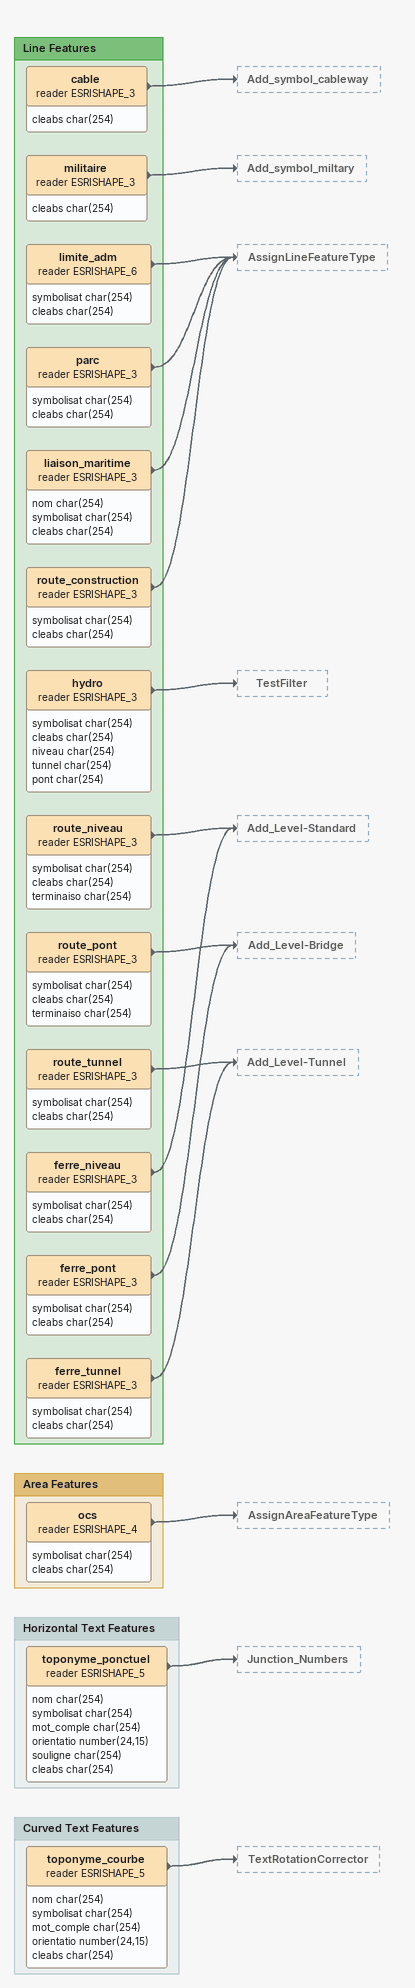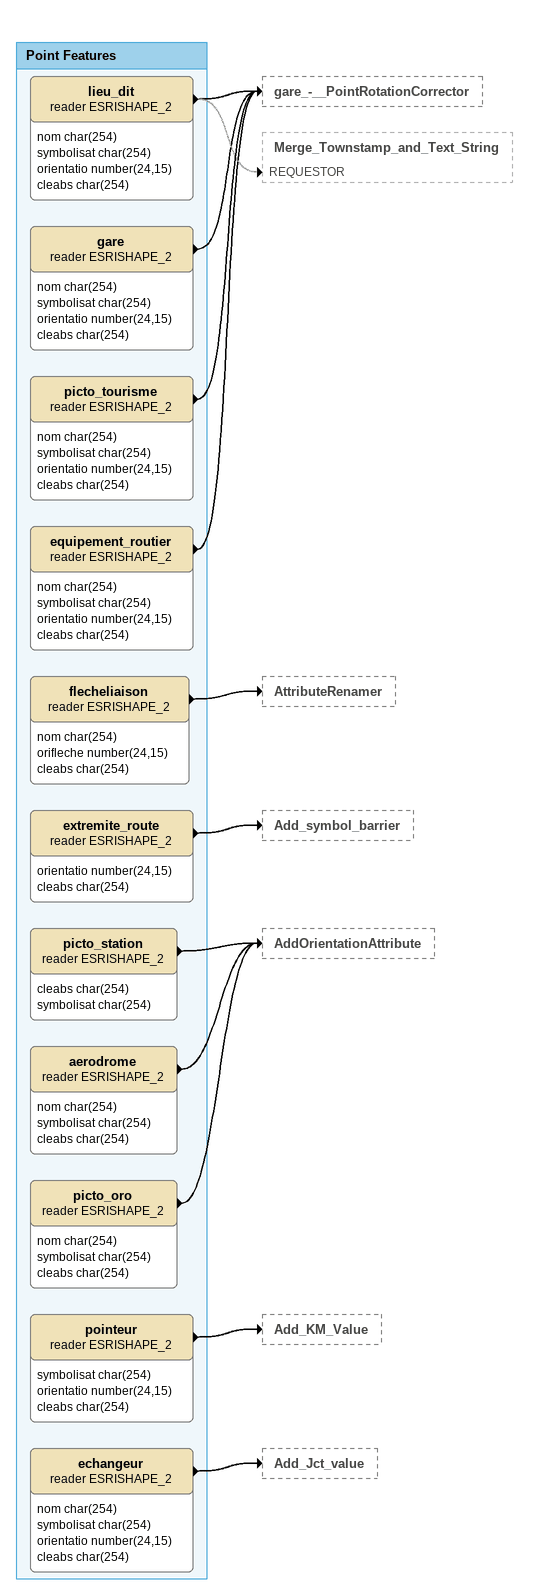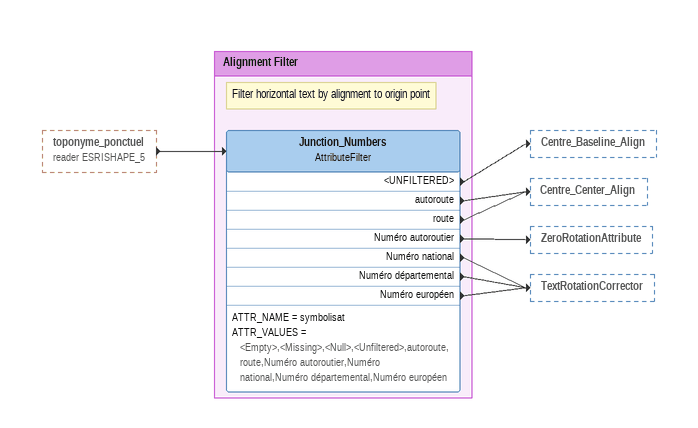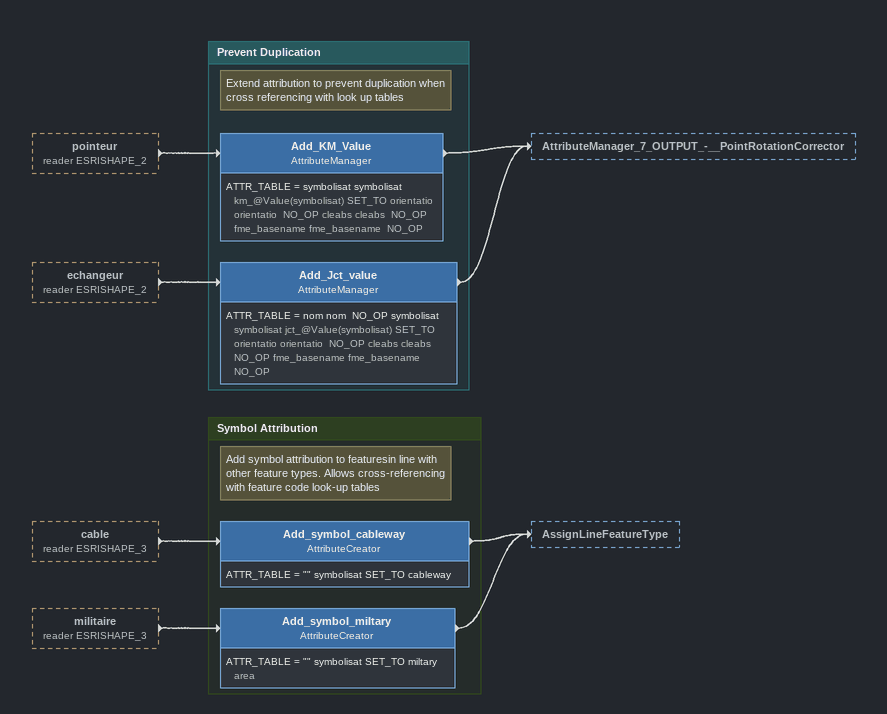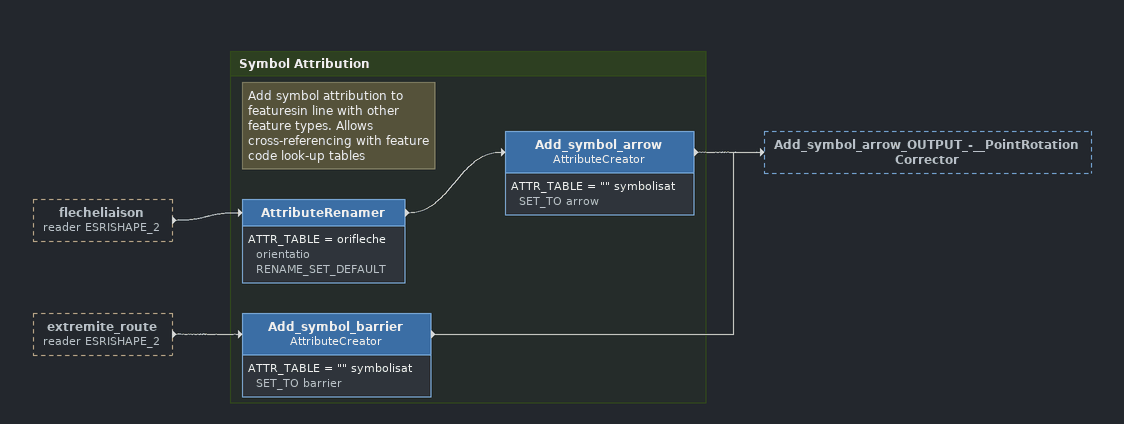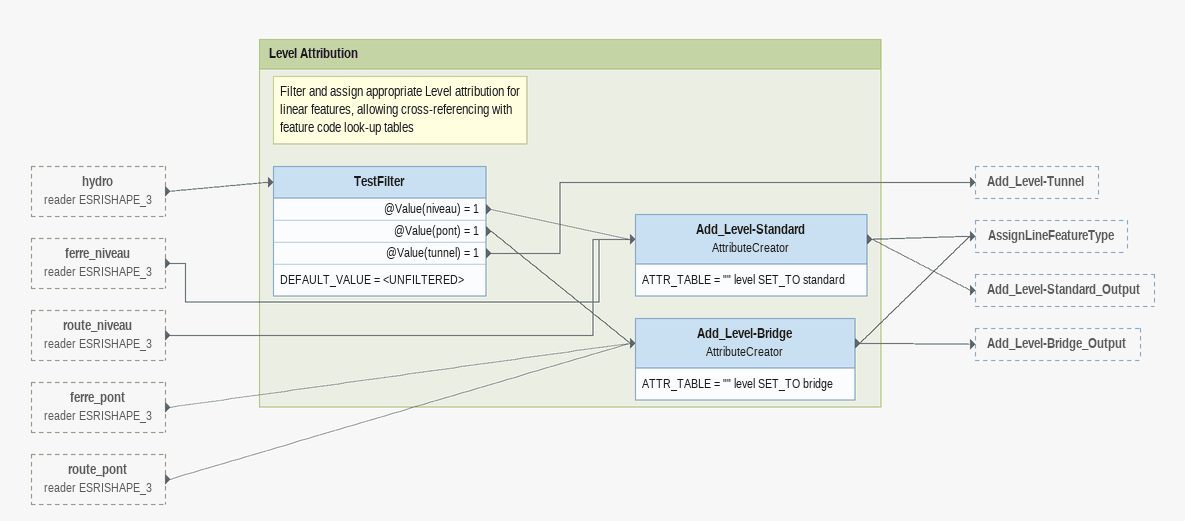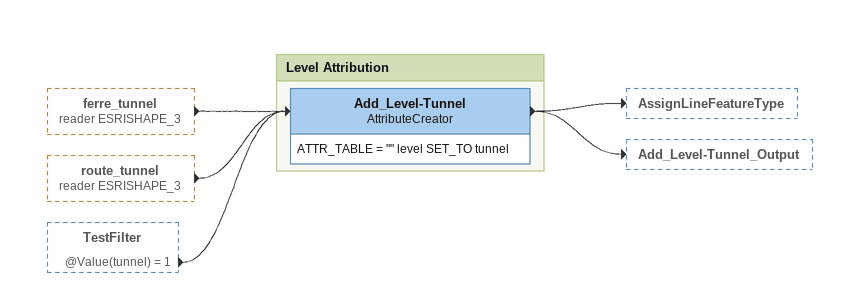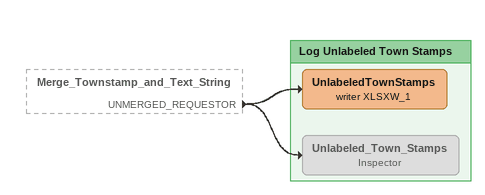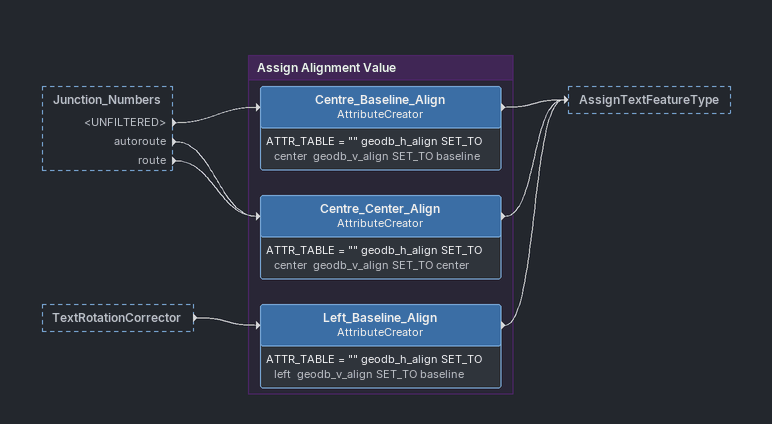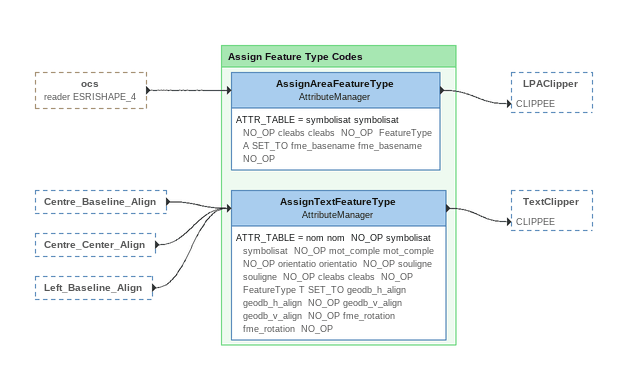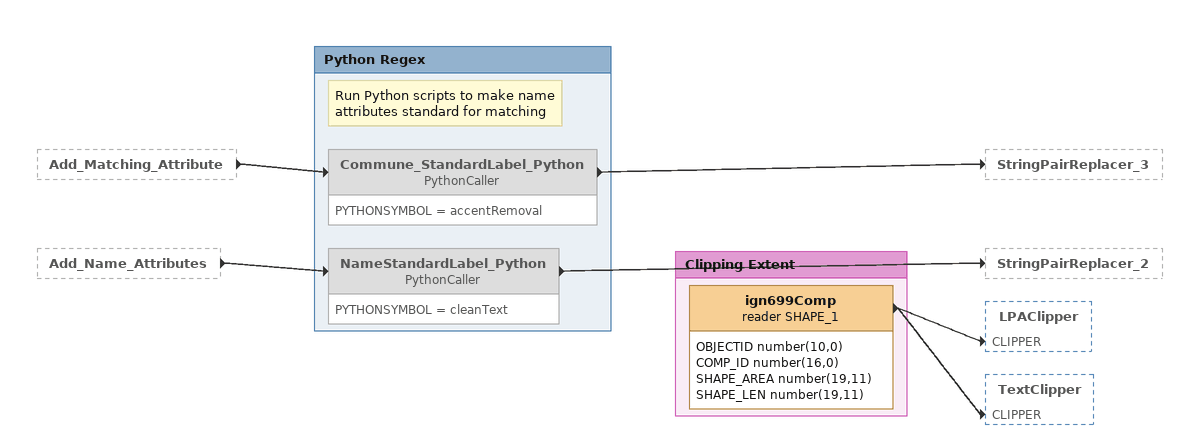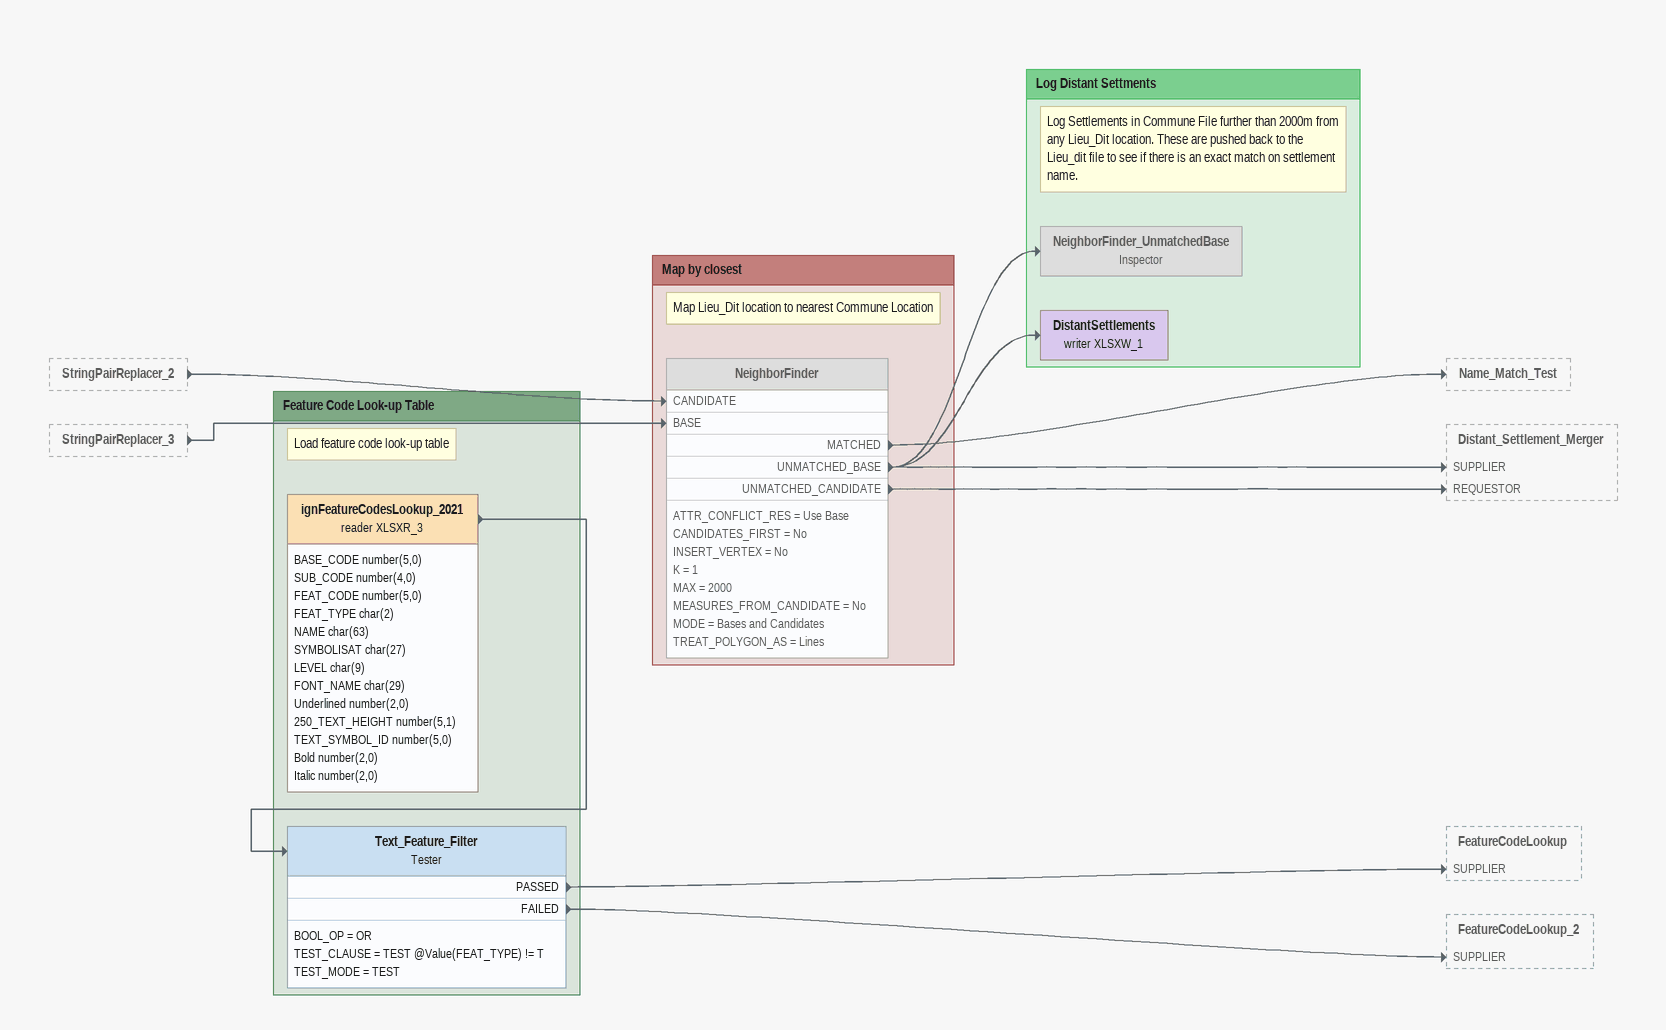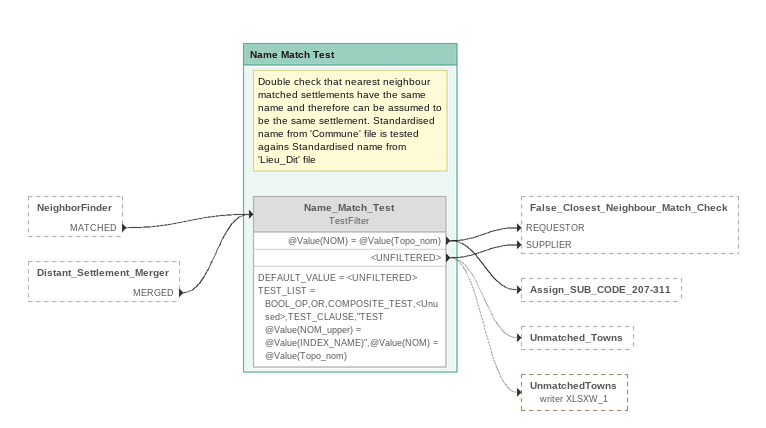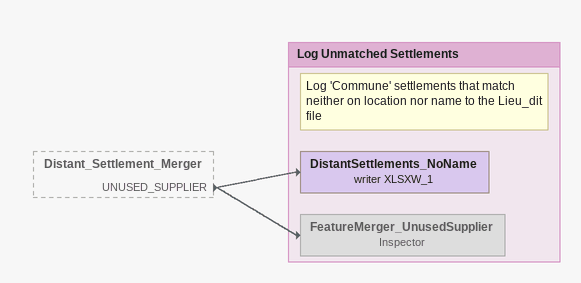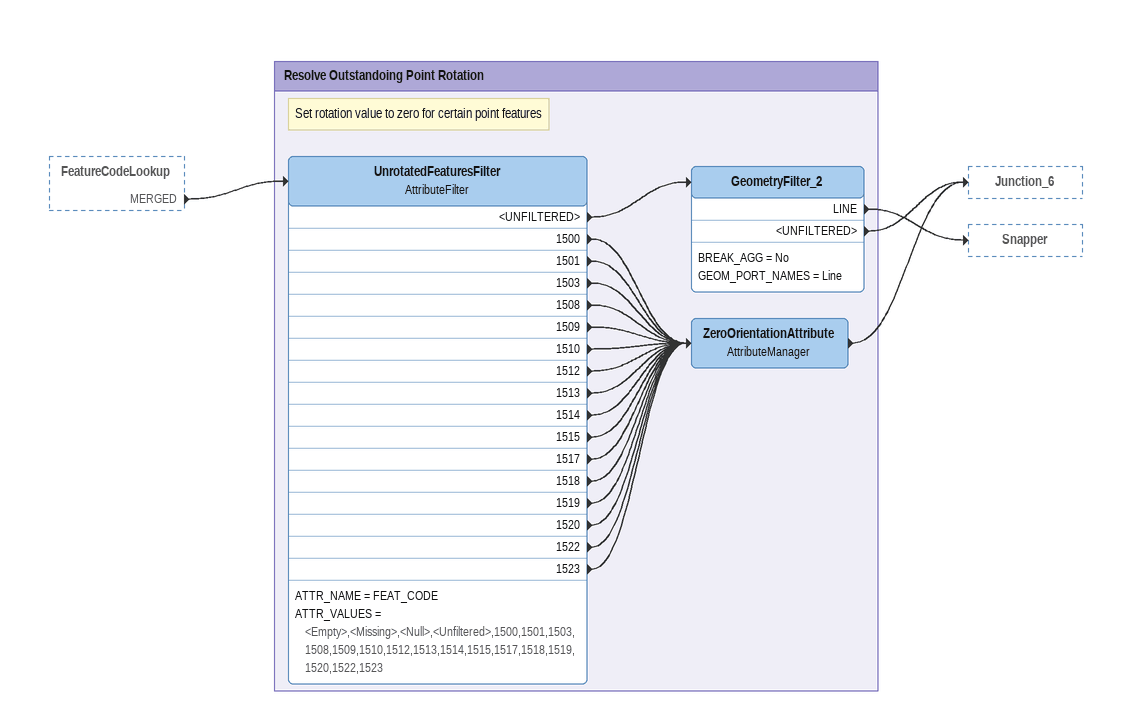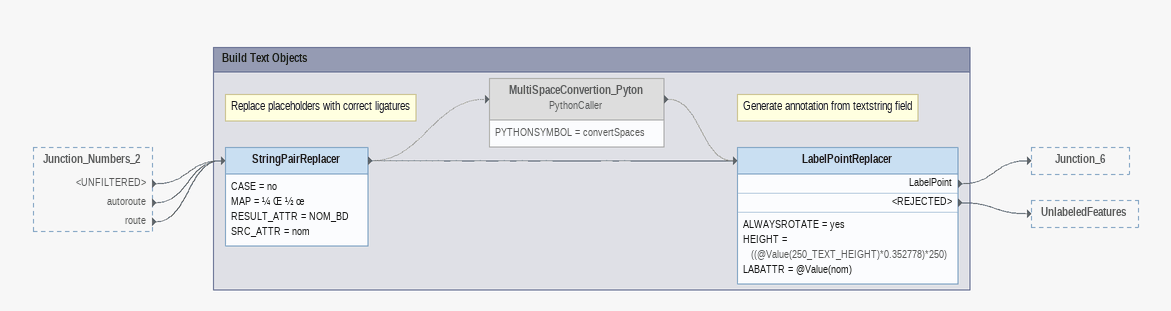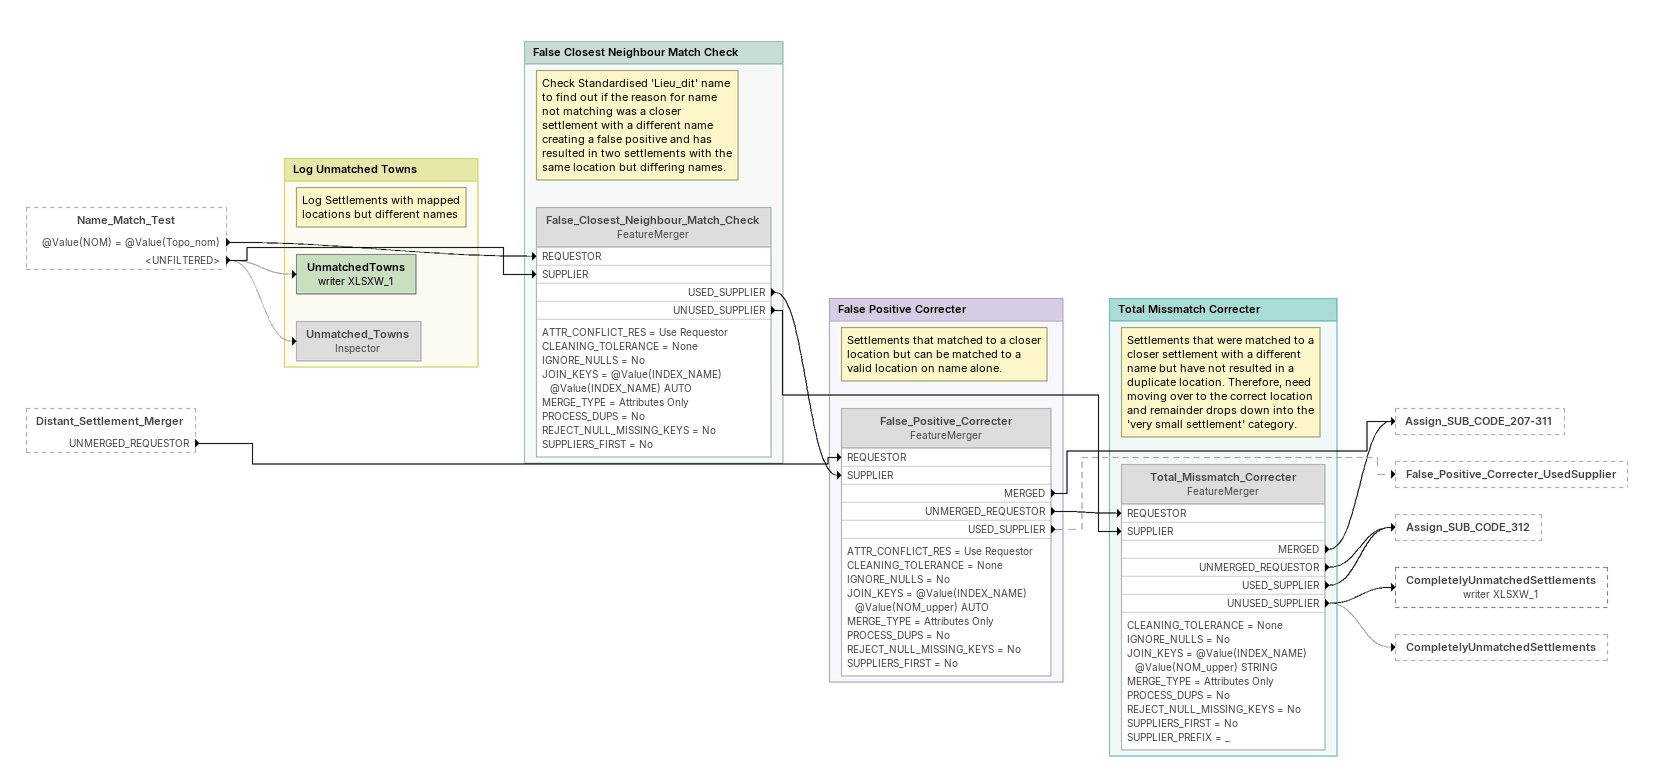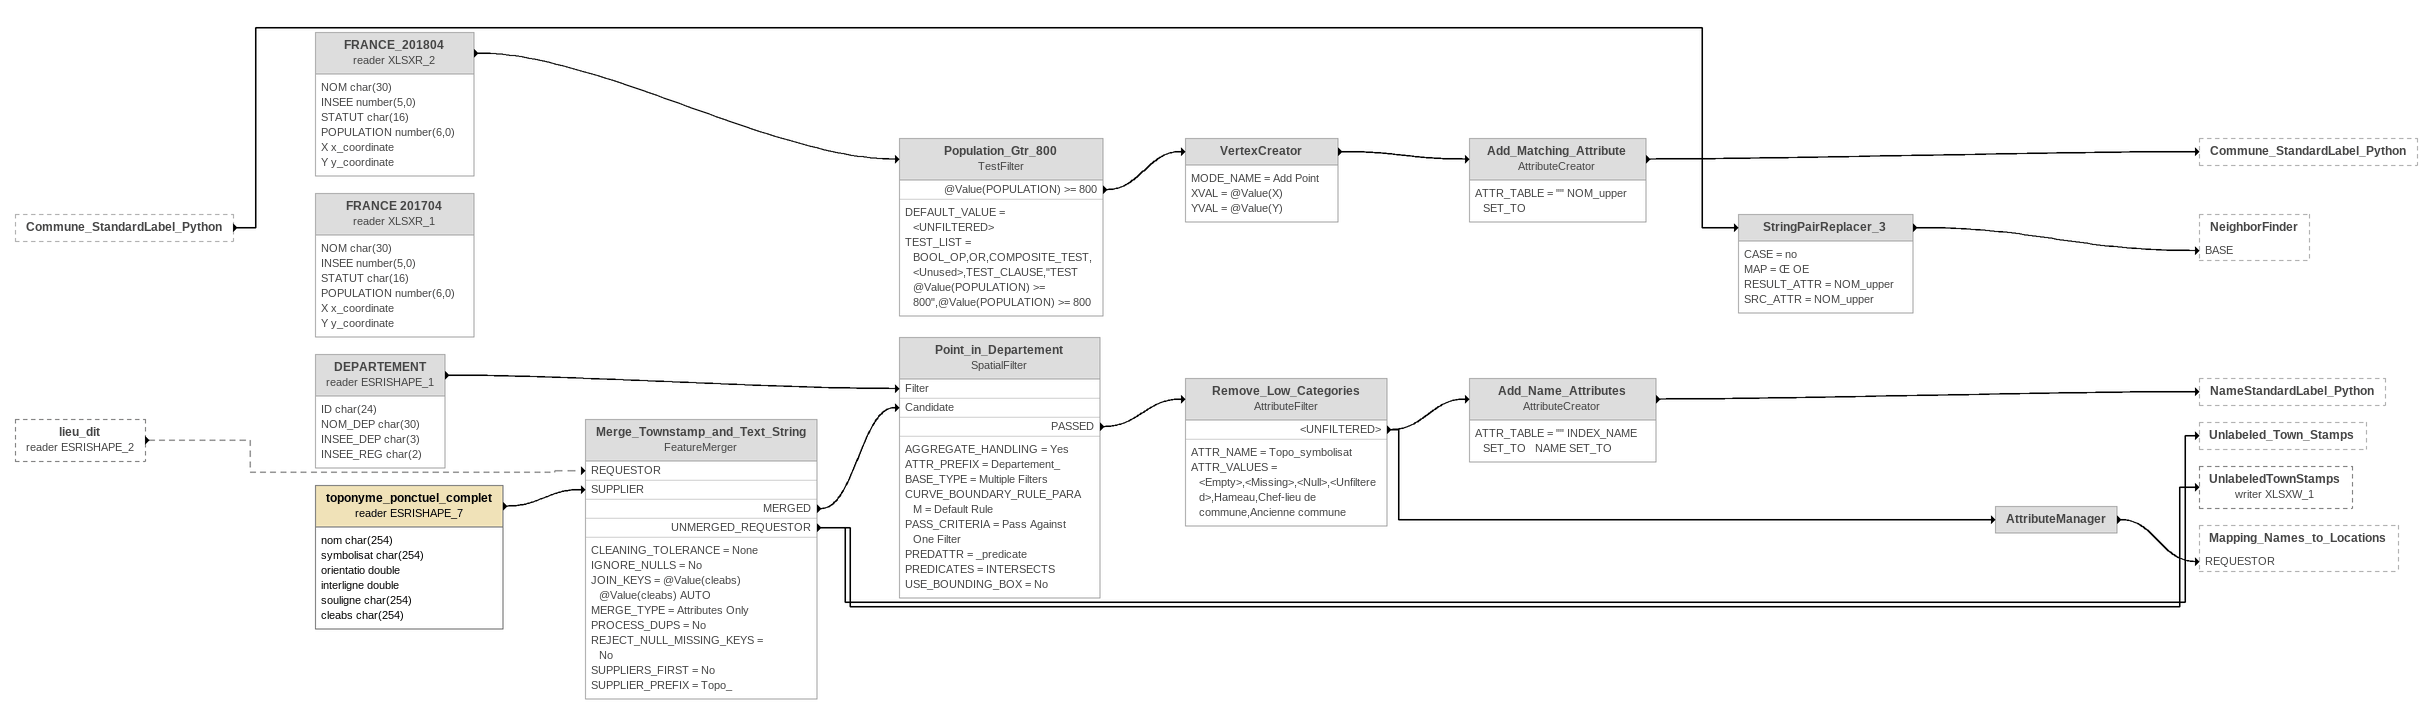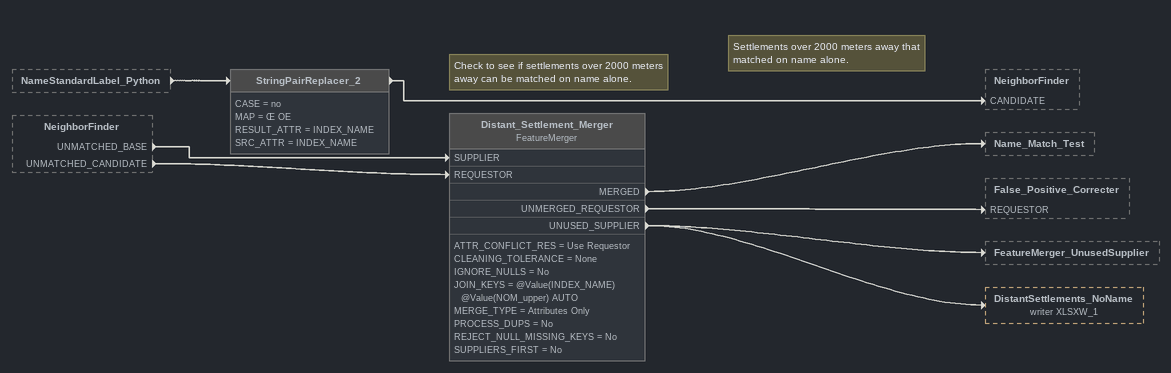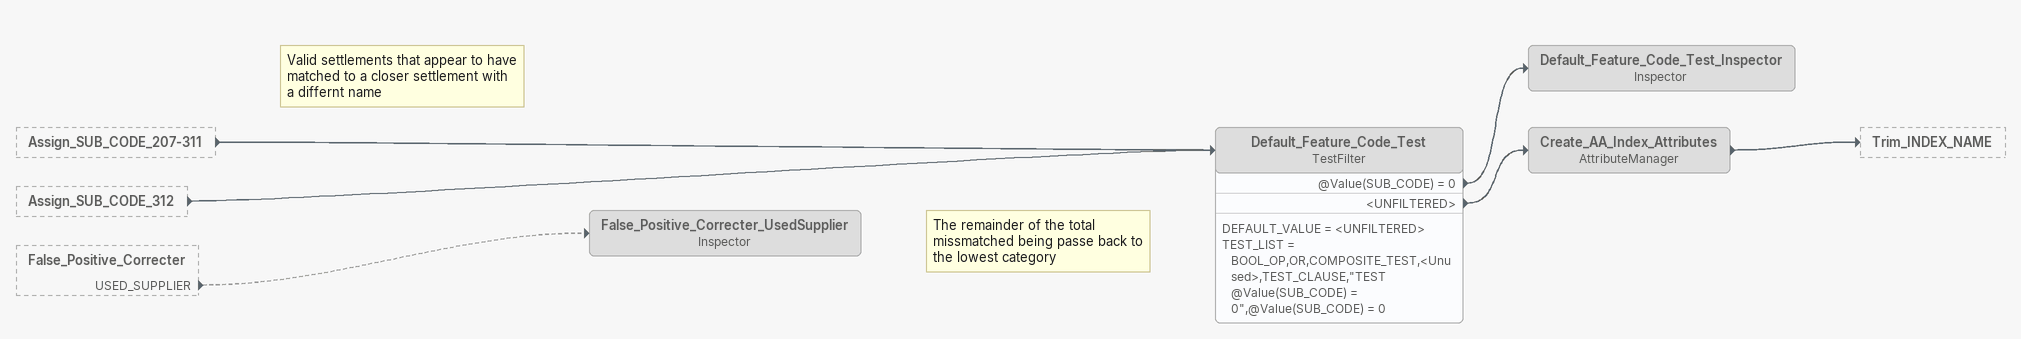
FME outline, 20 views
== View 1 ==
Bookmark: Line Features
cable (reader ESRISHAPE_3)
    attributes: cleabs char(254)
    -> Add_symbol_cableway
militaire (reader ESRISHAPE_3)
    attributes: cleabs char(254)
    -> Add_symbol_miltary
limite_adm (reader ESRISHAPE_6)
    attributes: symbolisat char(254), cleabs char(254)
    -> AssignLineFeatureType
parc (reader ESRISHAPE_3)
    attributes: symbolisat char(254), cleabs char(254)
    -> AssignLineFeatureType
liaison_maritime (reader ESRISHAPE_3)
    attributes: nom char(254), symbolisat char(254), cleabs char(254)
    -> AssignLineFeatureType
route_construction (reader ESRISHAPE_3)
    attributes: symbolisat char(254), cleabs char(254)
    -> AssignLineFeatureType
hydro (reader ESRISHAPE_3)
    attributes: symbolisat char(254), cleabs char(254), niveau char(254), tunnel char(254), pont char(254)
    -> TestFilter
route_niveau (reader ESRISHAPE_3)
    attributes: symbolisat char(254), cleabs char(254), terminaiso char(254)
    -> Add_Level-Standard
route_pont (reader ESRISHAPE_3)
    attributes: symbolisat char(254), cleabs char(254), terminaiso char(254)
    -> Add_Level-Bridge
route_tunnel (reader ESRISHAPE_3)
    attributes: symbolisat char(254), cleabs char(254)
    -> Add_Level-Tunnel
ferre_niveau (reader ESRISHAPE_3)
    attributes: symbolisat char(254), cleabs char(254)
    -> Add_Level-Standard
ferre_pont (reader ESRISHAPE_3)
    attributes: symbolisat char(254), cleabs char(254)
    -> Add_Level-Bridge
ferre_tunnel (reader ESRISHAPE_3)
    attributes: symbolisat char(254), cleabs char(254)
    -> Add_Level-Tunnel

Bookmark: Area Features
ocs (reader ESRISHAPE_4)
    attributes: symbolisat char(254), cleabs char(254)
    -> AssignAreaFeatureType

Bookmark: Horizontal Text Features
toponyme_ponctuel (reader ESRISHAPE_5)
    attributes: nom char(254), symbolisat char(254), mot_comple char(254), orientatio number(24,15), souligne char(254), cleabs char(254)
    -> Junction_Numbers

Bookmark: Curved Text Features
toponyme_courbe (reader ESRISHAPE_5)
    attributes: nom char(254), symbolisat char(254), mot_comple char(254), orientatio number(24,15), cleabs char(254)
    -> TextRotationCorrector

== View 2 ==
Bookmark: Point Features
lieu_dit (reader ESRISHAPE_2)
    attributes: nom char(254), symbolisat char(254), orientatio number(24,15), cleabs char(254)
    -> gare_-__PointRotationCorrector
    -> Merge_Townstamp_and_Text_String [REQUESTOR] [off]
gare (reader ESRISHAPE_2)
    attributes: nom char(254), symbolisat char(254), orientatio number(24,15), cleabs char(254)
    -> gare_-__PointRotationCorrector
picto_tourisme (reader ESRISHAPE_2)
    attributes: nom char(254), symbolisat char(254), orientatio number(24,15), cleabs char(254)
    -> gare_-__PointRotationCorrector
equipement_routier (reader ESRISHAPE_2)
    attributes: nom char(254), symbolisat char(254), orientatio number(24,15), cleabs char(254)
    -> gare_-__PointRotationCorrector
flecheliaison (reader ESRISHAPE_2)
    attributes: nom char(254), orifleche number(24,15), cleabs char(254)
    -> AttributeRenamer
extremite_route (reader ESRISHAPE_2)
    attributes: orientatio number(24,15), cleabs char(254)
    -> Add_symbol_barrier
picto_station (reader ESRISHAPE_2)
    attributes: cleabs char(254), symbolisat char(254)
    -> AddOrientationAttribute
aerodrome (reader ESRISHAPE_2)
    attributes: nom char(254), symbolisat char(254), cleabs char(254)
    -> AddOrientationAttribute
picto_oro (reader ESRISHAPE_2)
    attributes: nom char(254), symbolisat char(254), cleabs char(254)
    -> AddOrientationAttribute
pointeur (reader ESRISHAPE_2)
    attributes: symbolisat char(254), orientatio number(24,15), cleabs char(254)
    -> Add_KM_Value
echangeur (reader ESRISHAPE_2)
    attributes: nom char(254), symbolisat char(254), orientatio number(24,15), cleabs char(254)
    -> Add_Jct_value

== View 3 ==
toponyme_ponctuel (reader ESRISHAPE_5) [outside]
    -> Junction_Numbers

Bookmark: Alignment Filter
Note: Filter horizontal text by alignment to origin point
Junction_Numbers: AttributeFilter
    ATTR_NAME = symbolisat
    ATTR_VALUES = <Empty>,<Missing>,<Null>,<Unfiltered>,autoroute,route,Numéro autoroutier,Numéro national,Numéro départemental,Numéro européen
    <UNFILTERED> -> Centre_Baseline_Align
    autoroute -> Centre_Center_Align
    route -> Centre_Center_Align
    Numéro autoroutier -> ZeroRotationAttribute
    Numéro national -> TextRotationCorrector
    Numéro départemental -> TextRotationCorrector
    Numéro européen -> TextRotationCorrector

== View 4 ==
pointeur (reader ESRISHAPE_2) [outside]
    -> Add_KM_Value
echangeur (reader ESRISHAPE_2) [outside]
    -> Add_Jct_value
cable (reader ESRISHAPE_3) [outside]
    -> Add_symbol_cableway
militaire (reader ESRISHAPE_3) [outside]
    -> Add_symbol_miltary

Bookmark: Prevent Duplication
Note: Extend attribution to prevent duplication when cross referencing with look up tables
Add_KM_Value: AttributeManager
    ATTR_TABLE = symbolisat symbolisat km_@Value(symbolisat) SET_TO orientatio orientatio  NO_OP cleabs cleabs  NO_OP fme_basename fme_basename  NO_OP
    -> AttributeManager_7_OUTPUT_-__PointRotationCorrector
Add_Jct_value: AttributeManager
    ATTR_TABLE = nom nom  NO_OP symbolisat symbolisat jct_@Value(symbolisat) SET_TO orientatio orientatio  NO_OP cleabs cleabs  NO_OP fme_basename fme_basename  NO_OP
    -> AttributeManager_7_OUTPUT_-__PointRotationCorrector

Bookmark: Symbol Attribution
Note: Add symbol attribution to featuresin line with other feature types. Allows cross-referencing with feature code look-up tables
Add_symbol_cableway: AttributeCreator
    ATTR_TABLE = "" symbolisat SET_TO cableway
    -> AssignLineFeatureType
Add_symbol_miltary: AttributeCreator
    ATTR_TABLE = "" symbolisat SET_TO miltary area
    -> AssignLineFeatureType

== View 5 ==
flecheliaison (reader ESRISHAPE_2) [outside]
    -> AttributeRenamer
extremite_route (reader ESRISHAPE_2) [outside]
    -> Add_symbol_barrier

Bookmark: Symbol Attribution
Note: Add symbol attribution to featuresin line with other feature types. Allows cross-referencing with feature code look-up tables
AttributeRenamer
    ATTR_TABLE = orifleche orientatio RENAME_SET_DEFAULT
    -> Add_symbol_arrow
Add_symbol_arrow: AttributeCreator
    ATTR_TABLE = "" symbolisat SET_TO arrow
    -> Add_symbol_arrow_OUTPUT_-__PointRotationCorrector
Add_symbol_barrier: AttributeCreator
    ATTR_TABLE = "" symbolisat SET_TO barrier
    -> Add_symbol_arrow_OUTPUT_-__PointRotationCorrector

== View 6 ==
hydro (reader ESRISHAPE_3) [outside]
    -> TestFilter
ferre_niveau (reader ESRISHAPE_3) [outside]
    -> Add_Level-Standard
route_niveau (reader ESRISHAPE_3) [outside]
    -> Add_Level-Standard
ferre_pont (reader ESRISHAPE_3) [outside]
    -> Add_Level-Bridge
route_pont (reader ESRISHAPE_3) [outside]
    -> Add_Level-Bridge

Bookmark: Level Attribution
Note: Filter and assign appropriate Level attribution for linear features, allowing cross-referencing with feature code look-up tables
TestFilter
    DEFAULT_VALUE = <UNFILTERED>
    @Value(niveau) = 1 -> Add_Level-Standard
    @Value(pont) = 1 -> Add_Level-Bridge
    @Value(tunnel) = 1 -> Add_Level-Tunnel
Add_Level-Standard: AttributeCreator
    ATTR_TABLE = "" level SET_TO standard
    -> AssignLineFeatureType
    -> Add_Level-Standard_Output
Add_Level-Bridge: AttributeCreator
    ATTR_TABLE = "" level SET_TO bridge
    -> AssignLineFeatureType
    -> Add_Level-Bridge_Output

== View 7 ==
ferre_tunnel (reader ESRISHAPE_3) [outside]
    -> Add_Level-Tunnel
route_tunnel (reader ESRISHAPE_3) [outside]
    -> Add_Level-Tunnel
TestFilter [outside]
    @Value(tunnel) = 1 -> Add_Level-Tunnel

Bookmark: Level Attribution
Add_Level-Tunnel: AttributeCreator
    ATTR_TABLE = "" level SET_TO tunnel
    -> AssignLineFeatureType
    -> Add_Level-Tunnel_Output

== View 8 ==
Merge_Townstamp_and_Text_String [outside]
    UNMERGED_REQUESTOR -> Unlabeled_Town_Stamps
    UNMERGED_REQUESTOR -> UnlabeledTownStamps (writer XLSXW_1)

Bookmark: Log Unlabeled Town Stamps
UnlabeledTownStamps (writer XLSXW_1)
Unlabeled_Town_Stamps: Inspector [off]

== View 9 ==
Junction_Numbers [outside]
    <UNFILTERED> -> Centre_Baseline_Align
    autoroute -> Centre_Center_Align
    route -> Centre_Center_Align
TextRotationCorrector [outside]
    -> Left_Baseline_Align

Bookmark: Assign Alignment Value
Centre_Baseline_Align: AttributeCreator
    ATTR_TABLE = "" geodb_h_align SET_TO center  geodb_v_align SET_TO baseline
    -> AssignTextFeatureType
Centre_Center_Align: AttributeCreator
    ATTR_TABLE = "" geodb_h_align SET_TO center  geodb_v_align SET_TO center
    -> AssignTextFeatureType
Left_Baseline_Align: AttributeCreator
    ATTR_TABLE = "" geodb_h_align SET_TO left  geodb_v_align SET_TO baseline
    -> AssignTextFeatureType

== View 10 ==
ocs (reader ESRISHAPE_4) [outside]
    -> AssignAreaFeatureType
Centre_Baseline_Align [outside]
    -> AssignTextFeatureType
Centre_Center_Align [outside]
    -> AssignTextFeatureType
Left_Baseline_Align [outside]
    -> AssignTextFeatureType

Bookmark: Assign Feature Type Codes
AssignAreaFeatureType: AttributeManager
    ATTR_TABLE = symbolisat symbolisat  NO_OP cleabs cleabs  NO_OP  FeatureType A SET_TO fme_basename fme_basename  NO_OP
    -> LPAClipper [CLIPPEE]
AssignTextFeatureType: AttributeManager
    ATTR_TABLE = nom nom  NO_OP symbolisat symbolisat  NO_OP mot_comple mot_comple  NO_OP orientatio orientatio  NO_OP souligne souligne  NO_OP cleabs cleabs  NO_OP  FeatureType T SET_TO geodb_h_align geodb_h_align  NO_OP geodb_v_align geodb_v_align  NO_OP fme_rotation fme_rotation  NO_OP
    -> TextClipper [CLIPPEE]

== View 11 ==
Add_Matching_Attribute [outside]
    -> Commune_StandardLabel_Python
Add_Name_Attributes [outside]
    -> NameStandardLabel_Python

Bookmark: Python Regex
Note: Run Python scripts to make name attributes standard for matching
Commune_StandardLabel_Python: PythonCaller [off]
    PYTHONSYMBOL = accentRemoval
    -> StringPairReplacer_3
NameStandardLabel_Python: PythonCaller [off]
    PYTHONSYMBOL = cleanText
    -> StringPairReplacer_2

Bookmark: Clipping Extent
ign699Comp (reader SHAPE_1)
    attributes: OBJECTID number(10,0), COMP_ID number(16,0), SHAPE_AREA number(19,11), SHAPE_LEN number(19,11)
    -> LPAClipper [CLIPPER]
    -> TextClipper [CLIPPER]

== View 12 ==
StringPairReplacer_2 [outside]
    -> NeighborFinder [CANDIDATE]
StringPairReplacer_3 [outside]
    -> NeighborFinder [BASE]

Bookmark: Map by closest
Note: Map Lieu_Dit location to nearest Commune Location
NeighborFinder [off]
    ATTR_CONFLICT_RES = Use Base
    CANDIDATES_FIRST = No
    INSERT_VERTEX = No
    K = 1
    MAX = 2000
    MEASURES_FROM_CANDIDATE = No
    MODE = Bases and Candidates
    TREAT_POLYGON_AS = Lines
    MATCHED -> Name_Match_Test
    UNMATCHED_BASE -> NeighborFinder_UnmatchedBase
    UNMATCHED_BASE -> DistantSettlements (writer XLSXW_1)
    UNMATCHED_BASE -> Distant_Settlement_Merger [SUPPLIER]
    UNMATCHED_CANDIDATE -> Distant_Settlement_Merger [REQUESTOR]

Bookmark: Log Distant Settments
Note: Log Settlements in Commune File further than 2000m from any Lieu_Dit location. These are pushed back to the Lieu_dit file to see if there is an exact match on settlement name.
NeighborFinder_UnmatchedBase: Inspector [off]
DistantSettlements (writer XLSXW_1)

Bookmark: Feature Code Look-up Table
Note: Load feature code look-up table
ignFeatureCodesLookup_2021 (reader XLSXR_3)
    attributes: BASE_CODE number(5,0), SUB_CODE number(4,0), FEAT_CODE number(5,0), FEAT_TYPE char(2), NAME char(63), SYMBOLISAT char(27), LEVEL char(9), FONT_NAME char(29), Underlined number(2,0), 250_TEXT_HEIGHT number(5,1), TEXT_SYMBOL_ID number(5,0), Bold number(2,0), Italic number(2,0)
    -> Text_Feature_Filter
Text_Feature_Filter: Tester
    BOOL_OP = OR
    TEST_CLAUSE = TEST @Value(FEAT_TYPE) != T
    TEST_MODE = TEST
    PASSED -> FeatureCodeLookup [SUPPLIER]
    FAILED -> FeatureCodeLookup_2 [SUPPLIER]

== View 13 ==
NeighborFinder [outside]
    MATCHED -> Name_Match_Test
Distant_Settlement_Merger [outside]
    MERGED -> Name_Match_Test

Bookmark: Name Match Test
Note: Double check that nearest neighbour matched settlements have the same name and therefore can be assumed to be the same settlement. Standardised name from 'Commune' file is tested agains Standardised name from 'Lieu_Dit' file
Name_Match_Test: TestFilter [off]
    DEFAULT_VALUE = <UNFILTERED>
    TEST_LIST = BOOL_OP,OR,COMPOSITE_TEST,<Unused>,TEST_CLAUSE,"TEST @Value(NOM_upper) = @Value(INDEX_NAME)",@Value(NOM) = @Value(Topo_nom)
    @Value(NOM) = @Value(Topo_nom) -> False_Closest_Neighbour_Match_Check [REQUESTOR]
    @Value(NOM) = @Value(Topo_nom) -> Assign_SUB_CODE_207-311
    <UNFILTERED> -> Unmatched_Towns [off]
    <UNFILTERED> -> UnmatchedTowns (writer XLSXW_1) [off]
    <UNFILTERED> -> False_Closest_Neighbour_Match_Check [SUPPLIER]

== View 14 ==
Distant_Settlement_Merger [outside]
    UNUSED_SUPPLIER -> FeatureMerger_UnusedSupplier
    UNUSED_SUPPLIER -> DistantSettlements_NoName (writer XLSXW_1)

Bookmark: Log Unmatched Settlements
Note: Log 'Commune' settlements that match neither on location nor name to the Lieu_dit file
DistantSettlements_NoName (writer XLSXW_1)
FeatureMerger_UnusedSupplier: Inspector [off]

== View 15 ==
FeatureCodeLookup [outside]
    MERGED -> UnrotatedFeaturesFilter

Bookmark: Resolve Outstandoing Point Rotation
Note: Set rotation value to zero for certain point features
UnrotatedFeaturesFilter: AttributeFilter
    ATTR_NAME = FEAT_CODE
    ATTR_VALUES = <Empty>,<Missing>,<Null>,<Unfiltered>,1500,1501,1503,1508,1509,1510,1512,1513,1514,1515,1517,1518,1519,1520,1522,1523
    <UNFILTERED> -> GeometryFilter_2
    1500 -> ZeroOrientationAttribute
    1501 -> ZeroOrientationAttribute
    1503 -> ZeroOrientationAttribute
    1508 -> ZeroOrientationAttribute
    1509 -> ZeroOrientationAttribute
    1510 -> ZeroOrientationAttribute
    1512 -> ZeroOrientationAttribute
    1513 -> ZeroOrientationAttribute
    1514 -> ZeroOrientationAttribute
    1515 -> ZeroOrientationAttribute
    1517 -> ZeroOrientationAttribute
    1518 -> ZeroOrientationAttribute
    1519 -> ZeroOrientationAttribute
    1520 -> ZeroOrientationAttribute
    1522 -> ZeroOrientationAttribute
    1523 -> ZeroOrientationAttribute
GeometryFilter_2
    BREAK_AGG = No
    GEOM_PORT_NAMES = Line
    LINE -> Snapper
    <UNFILTERED> -> Junction_6
ZeroOrientationAttribute: AttributeManager
    -> Junction_6

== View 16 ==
Junction_Numbers_2 [outside]
    <UNFILTERED> -> StringPairReplacer
    autoroute -> StringPairReplacer
    route -> StringPairReplacer

Bookmark: Build Text Objects
Note: Replace placeholders with correct ligatures
StringPairReplacer
    CASE = no
    MAP = ¼ Œ ½ œ
    RESULT_ATTR = NOM_BD
    SRC_ATTR = nom
    -> MultiSpaceConvertion_Pyton [off]
    -> LabelPointReplacer
MultiSpaceConvertion_Pyton: PythonCaller [off]
    PYTHONSYMBOL = convertSpaces
    -> LabelPointReplacer [off]
Note: Generate annotation from textstring field
LabelPointReplacer
    ALWAYSROTATE = yes
    HEIGHT = ((@Value(250_TEXT_HEIGHT)*0.352778)*250)
    LABATTR = @Value(nom)
    LabelPoint -> Junction_6
    <REJECTED> -> UnlabeledFeatures

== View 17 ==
Name_Match_Test [outside]
    @Value(NOM) = @Value(Topo_nom) -> False_Closest_Neighbour_Match_Check [REQUESTOR]
    <UNFILTERED> -> Unmatched_Towns [off]
    <UNFILTERED> -> UnmatchedTowns (writer XLSXW_1) [off]
    <UNFILTERED> -> False_Closest_Neighbour_Match_Check [SUPPLIER]
Distant_Settlement_Merger [outside]
    UNMERGED_REQUESTOR -> False_Positive_Correcter [REQUESTOR]

Bookmark: False Closest Neighbour Match Check
Note: Check Standardised 'Lieu_dit' name to find out if the reason for name not matching was a closer settlement with a different name creating a false positive and has resulted in two settlements with the same location but differing names.
False_Closest_Neighbour_Match_Check: FeatureMerger [off]
    ATTR_CONFLICT_RES = Use Requestor
    CLEANING_TOLERANCE = None
    IGNORE_NULLS = No
    JOIN_KEYS = @Value(INDEX_NAME) @Value(INDEX_NAME) AUTO
    MERGE_TYPE = Attributes Only
    PROCESS_DUPS = No
    REJECT_NULL_MISSING_KEYS = No
    SUPPLIERS_FIRST = No
    USED_SUPPLIER -> False_Positive_Correcter [SUPPLIER]
    UNUSED_SUPPLIER -> Total_Missmatch_Correcter [SUPPLIER]

Bookmark: False Positive Correcter
Note: Settlements that matched to a closer location but can be matched to a valid location on name alone.
False_Positive_Correcter: FeatureMerger [off]
    ATTR_CONFLICT_RES = Use Requestor
    CLEANING_TOLERANCE = None
    IGNORE_NULLS = No
    JOIN_KEYS = @Value(INDEX_NAME) @Value(NOM_upper) AUTO
    MERGE_TYPE = Attributes Only
    PROCESS_DUPS = No
    REJECT_NULL_MISSING_KEYS = No
    SUPPLIERS_FIRST = No
    MERGED -> Assign_SUB_CODE_207-311
    UNMERGED_REQUESTOR -> Total_Missmatch_Correcter [REQUESTOR]
    USED_SUPPLIER -> False_Positive_Correcter_UsedSupplier [off]

Bookmark: Total Missmatch Correcter
Note: Settlements that were matched to a closer settlement with a different name but have not resulted in a duplicate location. Therefore, need moving over to the correct location and remainder drops down into the 'very small settlement' category.
Total_Missmatch_Correcter: FeatureMerger [off]
    CLEANING_TOLERANCE = None
    IGNORE_NULLS = No
    JOIN_KEYS = @Value(INDEX_NAME) @Value(NOM_upper) STRING
    MERGE_TYPE = Attributes Only
    PROCESS_DUPS = No
    REJECT_NULL_MISSING_KEYS = No
    SUPPLIERS_FIRST = No
    SUPPLIER_PREFIX = _
    MERGED -> Assign_SUB_CODE_207-311
    UNMERGED_REQUESTOR -> Assign_SUB_CODE_312
    USED_SUPPLIER -> Assign_SUB_CODE_312
    UNUSED_SUPPLIER -> CompletelyUnmatchedSettlements (writer XLSXW_1)
    UNUSED_SUPPLIER -> CompletelyUnmatchedSettlements [off]

Bookmark: Log Unmatched Towns
Note: Log Settlements with mapped locations but different names
UnmatchedTowns (writer XLSXW_1)
Unmatched_Towns: Inspector [off]

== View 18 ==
Commune_StandardLabel_Python [outside]
    -> StringPairReplacer_3
lieu_dit (reader ESRISHAPE_2) [outside]
    -> Merge_Townstamp_and_Text_String [REQUESTOR] [off]
FRANCE_201804 (reader XLSXR_2) [off]
    attributes: NOM char(30), INSEE number(5,0), STATUT char(16), POPULATION number(6,0), X x_coordinate, Y y_coordinate
    -> Population_Gtr_800
Population_Gtr_800: TestFilter [off]
    DEFAULT_VALUE = <UNFILTERED>
    TEST_LIST = BOOL_OP,OR,COMPOSITE_TEST,<Unused>,TEST_CLAUSE,"TEST @Value(POPULATION) >= 800",@Value(POPULATION) >= 800
    @Value(POPULATION) >= 800 -> VertexCreator
VertexCreator [off]
    MODE_NAME = Add Point
    XVAL = @Value(X)
    YVAL = @Value(Y)
    -> Add_Matching_Attribute
Add_Matching_Attribute: AttributeCreator [off]
    ATTR_TABLE = "" NOM_upper SET_TO
    -> Commune_StandardLabel_Python
StringPairReplacer_3 [off]
    CASE = no
    MAP = Œ OE
    RESULT_ATTR = NOM_upper
    SRC_ATTR = NOM_upper
    -> NeighborFinder [BASE]
FRANCE 201704 (reader XLSXR_1) [off]
    attributes: NOM char(30), INSEE number(5,0), STATUT char(16), POPULATION number(6,0), X x_coordinate, Y y_coordinate
DEPARTEMENT (reader ESRISHAPE_1) [off]
    attributes: ID char(24), NOM_DEP char(30), INSEE_DEP char(3), INSEE_REG char(2)
    -> Point_in_Departement [Filter]
toponyme_ponctuel_complet (reader ESRISHAPE_7)
    attributes: nom char(254), symbolisat char(254), orientatio double, interligne double, souligne char(254), cleabs char(254)
    -> Merge_Townstamp_and_Text_String [SUPPLIER]
Merge_Townstamp_and_Text_String: FeatureMerger [off]
    CLEANING_TOLERANCE = None
    IGNORE_NULLS = No
    JOIN_KEYS = @Value(cleabs) @Value(cleabs) AUTO
    MERGE_TYPE = Attributes Only
    PROCESS_DUPS = No
    REJECT_NULL_MISSING_KEYS = No
    SUPPLIERS_FIRST = No
    SUPPLIER_PREFIX = Topo_
    MERGED -> Point_in_Departement [Candidate]
    UNMERGED_REQUESTOR -> Unlabeled_Town_Stamps
    UNMERGED_REQUESTOR -> UnlabeledTownStamps (writer XLSXW_1)
Point_in_Departement: SpatialFilter [off]
    AGGREGATE_HANDLING = Yes
    ATTR_PREFIX = Departement_
    BASE_TYPE = Multiple Filters
    CURVE_BOUNDARY_RULE_PARAM = Default Rule
    PASS_CRITERIA = Pass Against One Filter
    PREDATTR = _predicate
    PREDICATES = INTERSECTS
    USE_BOUNDING_BOX = No
    PASSED -> Remove_Low_Categories
Remove_Low_Categories: AttributeFilter [off]
    ATTR_NAME = Topo_symbolisat
    ATTR_VALUES = <Empty>,<Missing>,<Null>,<Unfiltered>,Hameau,Chef-lieu de commune,Ancienne commune
    <UNFILTERED> -> Add_Name_Attributes
    <UNFILTERED> -> AttributeManager
Add_Name_Attributes: AttributeCreator [off]
    ATTR_TABLE = "" INDEX_NAME SET_TO   NAME SET_TO
    -> NameStandardLabel_Python
AttributeManager [off]
    -> Mapping_Names_to_Locations [REQUESTOR]

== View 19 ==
NameStandardLabel_Python [outside]
    -> StringPairReplacer_2
NeighborFinder [outside]
    UNMATCHED_BASE -> Distant_Settlement_Merger [SUPPLIER]
    UNMATCHED_CANDIDATE -> Distant_Settlement_Merger [REQUESTOR]
StringPairReplacer_2 [off]
    CASE = no
    MAP = Œ OE
    RESULT_ATTR = INDEX_NAME
    SRC_ATTR = INDEX_NAME
    -> NeighborFinder [CANDIDATE]
Note: Check to see if settlements over 2000 meters away can be matched on name alone.
Note: Settlements over 2000 meters away that matched on name alone.
Distant_Settlement_Merger: FeatureMerger [off]
    ATTR_CONFLICT_RES = Use Requestor
    CLEANING_TOLERANCE = None
    IGNORE_NULLS = No
    JOIN_KEYS = @Value(INDEX_NAME) @Value(NOM_upper) AUTO
    MERGE_TYPE = Attributes Only
    PROCESS_DUPS = No
    REJECT_NULL_MISSING_KEYS = No
    SUPPLIERS_FIRST = No
    MERGED -> Name_Match_Test
    UNMERGED_REQUESTOR -> False_Positive_Correcter [REQUESTOR]
    UNUSED_SUPPLIER -> FeatureMerger_UnusedSupplier
    UNUSED_SUPPLIER -> DistantSettlements_NoName (writer XLSXW_1)

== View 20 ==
Assign_SUB_CODE_207-311 [outside]
    -> Default_Feature_Code_Test
Assign_SUB_CODE_312 [outside]
    -> Default_Feature_Code_Test
False_Positive_Correcter [outside]
    USED_SUPPLIER -> False_Positive_Correcter_UsedSupplier [off]
Note: The remainder of the total missmatched being passe back to the lowest category
Default_Feature_Code_Test: TestFilter [off]
    DEFAULT_VALUE = <UNFILTERED>
    TEST_LIST = BOOL_OP,OR,COMPOSITE_TEST,<Unused>,TEST_CLAUSE,"TEST @Value(SUB_CODE) = 0",@Value(SUB_CODE) = 0
    @Value(SUB_CODE) = 0 -> Default_Feature_Code_Test_Inspector
    <UNFILTERED> -> Create_AA_Index_Attributes
Default_Feature_Code_Test_Inspector: Inspector [off]
Create_AA_Index_Attributes: AttributeManager [off]
    -> Trim_INDEX_NAME
Note: Valid settlements that appear to have matched to a closer settlement with a differnt name
False_Positive_Correcter_UsedSupplier: Inspector [off]
